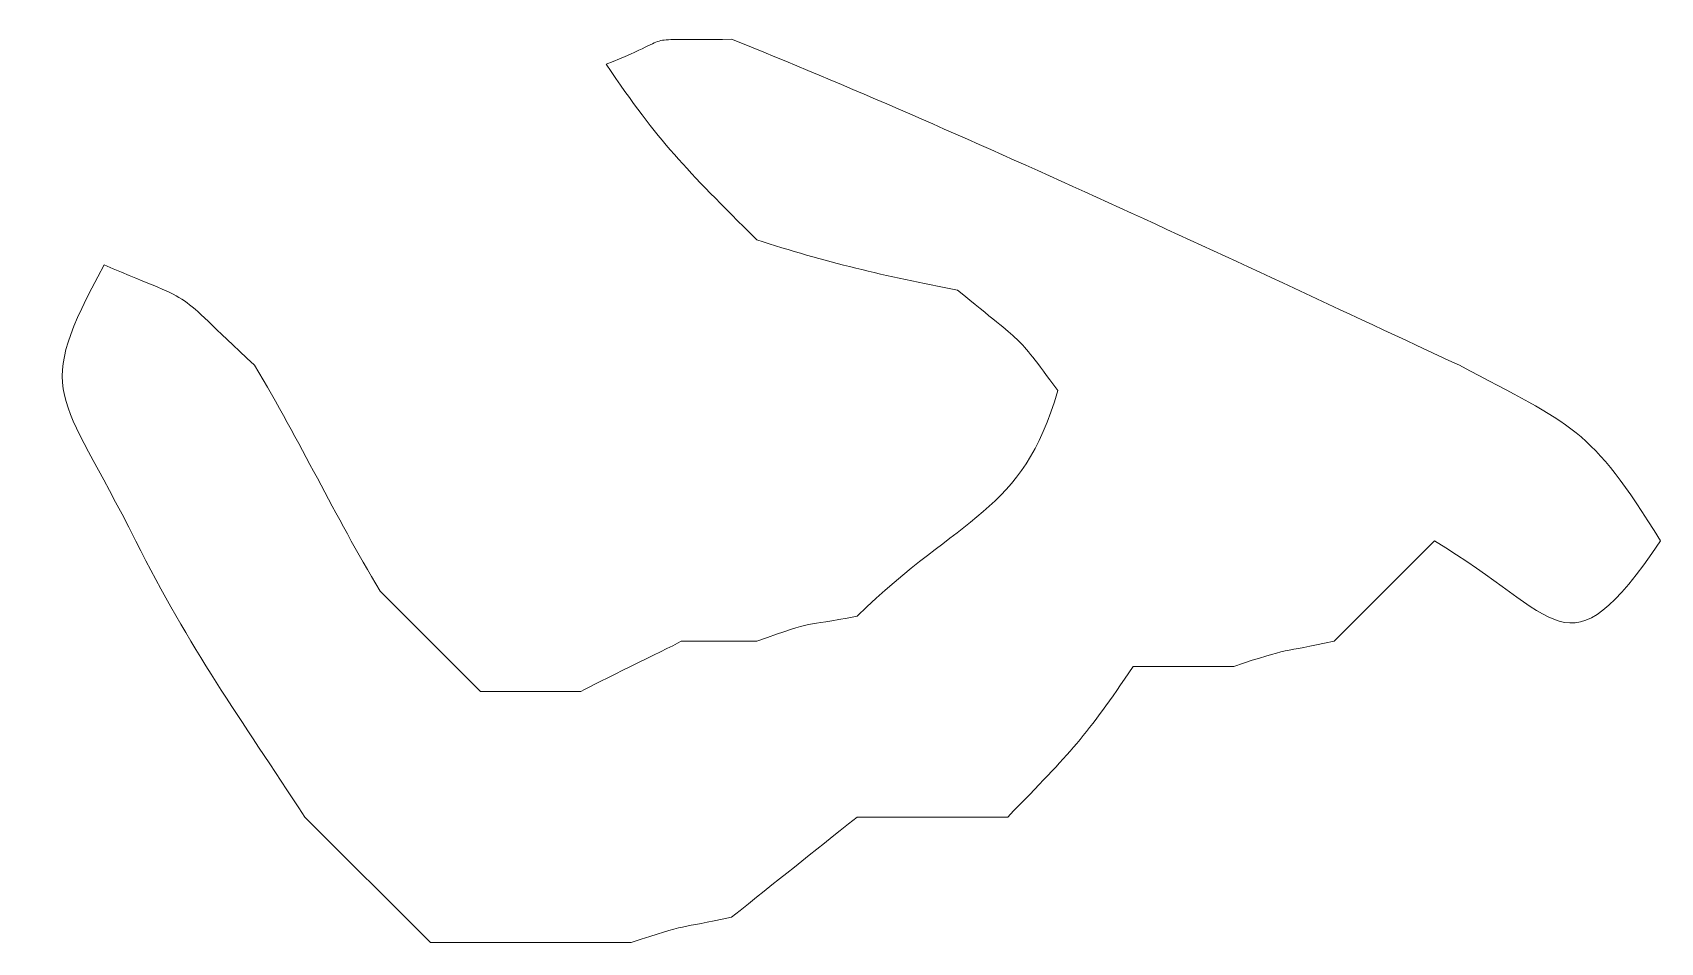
# Model space of a CAD drawing. Header units: millimetres. Extents: x -206 to 205, y -140 to 141.
# Drawn here: x -40.37 to -30.42, y 48.05 to 53.61 of the extents above; entities that cross this region are included whole.
import ezdxf

# ---------------------------------------------------------------- set-up
doc = ezdxf.new("R2010")
doc.units = ezdxf.units.MM
doc.header["$MEASUREMENT"] = 0
doc.layers.add('svg2', color=7, linetype='Continuous')

msp = doc.modelspace()

# ---------------------------------------------------------------- linework, layer by layer
at = {"layer": 'svg2', "lineweight": 9}
msp.add_open_spline([(-39.933, 52.1918), (-39.3156, 51.9305), (-39.5483, 52.0726), (-39.0127, 51.578), (-39.0127, 51.578), (-38.7284, 51.1018), (-38.5304, 50.6726), (-38.2455, 50.1969), (-38.2455, 50.1969), (-38.2455, 50.1969), (-37.6311, 49.5825), (-37.6311, 49.5825), (-37.6311, 49.5825), (-37.6311, 49.5825), (-37.0178, 49.5825), (-37.0178, 49.5825), (-37.0178, 49.5825), (-36.9196, 49.6387), (-36.5103, 49.8342), (-36.4044, 49.8899), (-36.4044, 49.8899), (-36.4044, 49.8899), (-35.9436, 49.8899), (-35.9436, 49.8899), (-35.9436, 49.8899), (-35.5661, 50.0255), (-35.6802, 49.9759), (-35.3293, 50.0434), (-35.3293, 50.0434), (-34.6929, 50.6665), (-34.3199, 50.6659), (-34.1026, 51.424), (-34.1026, 51.424), (-34.3804, 51.7963), (-34.2863, 51.6824), (-34.7159, 52.0384), (-34.7159, 52.0384), (-35.1532, 52.1213), (-35.5292, 52.2108), (-35.9436, 52.3453), (-35.9436, 52.3453), (-36.384, 52.7863), (-36.538, 52.9371), (-36.8638, 53.4195), (-36.8638, 53.4195), (-36.3743, 53.6133), (-36.7181, 53.5597), (-36.0965, 53.5725), (-36.0965, 53.5725), (-34.7056, 53.0149), (-33.0243, 52.2189), (-31.6467, 51.578), (-31.6467, 51.578), (-30.9562, 51.2087), (-30.8482, 51.205), (-30.4186, 50.5038), (-30.4186, 50.5038), (-30.9971, 49.6505), (-31.0293, 50.0491), (-31.8007, 50.5038), (-31.8007, 50.5038), (-31.8007, 50.5038), (-32.414, 49.8899), (-32.414, 49.8899), (-32.414, 49.8899), (-32.7435, 49.8204), (-32.6775, 49.8526), (-33.0274, 49.7365), (-33.0274, 49.7365), (-33.0274, 49.7365), (-33.6418, 49.736), (-33.6418, 49.736), (-33.6418, 49.736), (-33.9328, 49.3052), (-34.0135, 49.2193), (-34.409, 48.8153), (-34.409, 48.8153), (-34.409, 48.8153), (-35.3293, 48.8153), (-35.3293, 48.8153), (-35.3293, 48.8153), (-35.6142, 48.586), (-35.8126, 48.4316), (-36.0965, 48.2019), (-36.0965, 48.2019), (-36.4265, 48.1323), (-36.3615, 48.1645), (-36.7108, 48.048), (-36.7108, 48.048), (-36.7108, 48.048), (-37.938, 48.0484), (-37.938, 48.0484), (-37.938, 48.0484), (-37.938, 48.0484), (-38.7063, 48.8153), (-38.7063, 48.8153), (-38.7063, 48.8153), (-39.1017, 49.4208), (-39.4107, 49.847), (-39.7392, 50.5032), (-39.7392, 50.5032), (-40.2066, 51.4394), (-40.3703, 51.3851), (-39.933, 52.1918)], degree=3, knots=[0, 0, 0, 0, 0.037037, 0.037037, 0.037037, 0.037037, 0.074074, 0.074074, 0.074074, 0.074074, 0.111111, 0.111111, 0.111111, 0.111111, 0.148148, 0.148148, 0.148148, 0.148148, 0.185185, 0.185185, 0.185185, 0.185185, 0.222222, 0.222222, 0.222222, 0.222222, 0.259259, 0.259259, 0.259259, 0.259259, 0.296296, 0.296296, 0.296296, 0.296296, 0.333333, 0.333333, 0.333333, 0.333333, 0.37037, 0.37037, 0.37037, 0.37037, 0.407407, 0.407407, 0.407407, 0.407407, 0.444444, 0.444444, 0.444444, 0.444444, 0.481481, 0.481481, 0.481481, 0.481481, 0.518519, 0.518519, 0.518519, 0.518519, 0.555556, 0.555556, 0.555556, 0.555556, 0.592593, 0.592593, 0.592593, 0.592593, 0.62963, 0.62963, 0.62963, 0.62963, 0.666667, 0.666667, 0.666667, 0.666667, 0.703704, 0.703704, 0.703704, 0.703704, 0.740741, 0.740741, 0.740741, 0.740741, 0.777778, 0.777778, 0.777778, 0.777778, 0.814815, 0.814815, 0.814815, 0.814815, 0.851852, 0.851852, 0.851852, 0.851852, 0.888889, 0.888889, 0.888889, 0.888889, 0.925926, 0.925926, 0.925926, 0.925926, 1, 1, 1, 1], dxfattribs=at)

doc.saveas('drawing.dxf')
